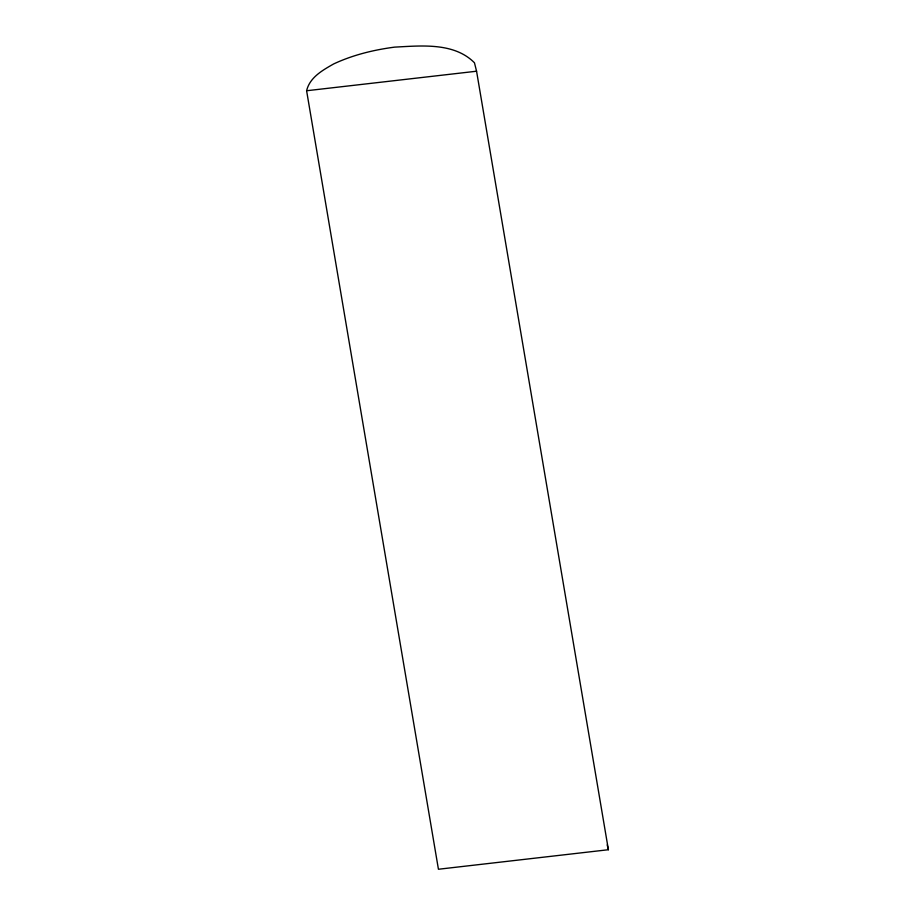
<?xml version="1.0" encoding="UTF-8"?>
<svg xmlns="http://www.w3.org/2000/svg" width="915" height="915" viewBox="0 0 915 915"><rect width="100%" height="100%" fill="white"/><g stroke="black" fill="none" stroke-linecap="round" stroke-linejoin="round"><path stroke-width="1.37" d="M306.605 90.745C309.762 77.34 322.606 70.238 333.666 63.936C352.916 54.946 373.663 49.879 394.662 47.123C421.232 45.784 454.034 42.182 474.462 62.792L476.566 71.221L608.395 849.726L438.434 869.25L306.605 90.745L476.566 71.221M607.205 844.911L608.395 849.726"/></g></svg>
